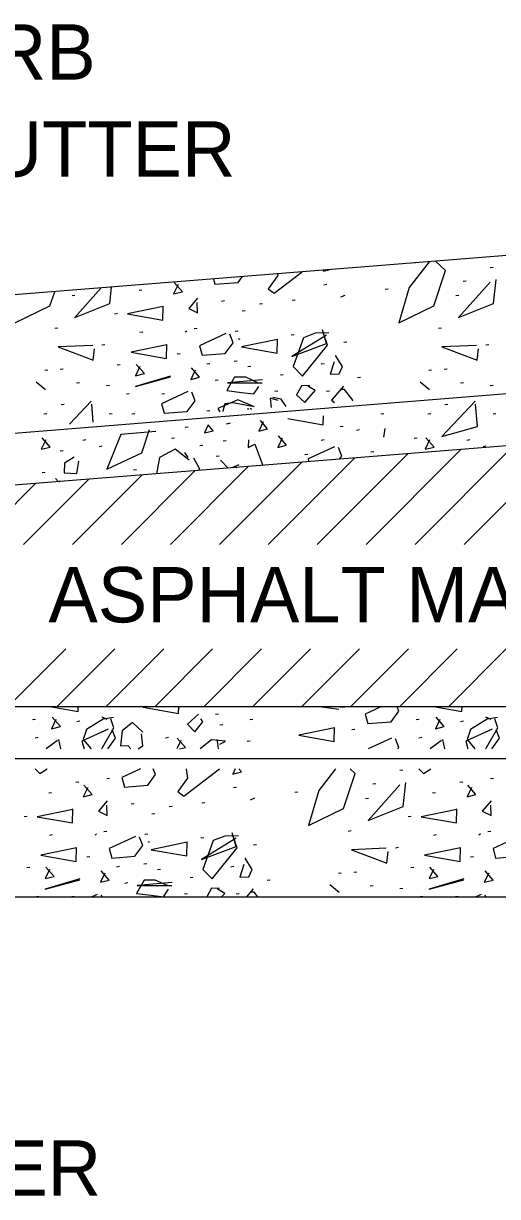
# Model space of a CAD drawing. Extents: x 997.6 to 1036.8, y 998.9 to 1022.6.
# Drawn here: x 1017.927 to 1019.639, y 1012.282 to 1016.518 of the extents above; entities that cross this region are included whole.
import ezdxf

# ---------------------------------------------------------------- set-up
doc = ezdxf.new("R2010")
doc.units = 0
doc.layers.add('Level 1', color=7, linetype='Continuous')

msp = doc.modelspace()

# ---------------------------------------------------------------- linework, layer by layer
at = {"layer": 'Level 1'}
for p, q in [((1023.7772, 1016.0087), (1015.7188, 1015.3641)), ((1023.7772, 1015.5088), (1015.7188, 1014.8641)), ((1023.7772, 1015.3212), (1015.7188, 1014.6766)), ((1019.5181, 1014.6372), (1019.8913, 1015.0103)), ((1018.9878, 1014.6372), (1019.3148, 1014.9642)), ((1019.1644, 1014.6372), (1019.5068, 1014.9796)), ((1019.3413, 1014.6372), (1019.699, 1014.9949)), ((1018.4574, 1014.6372), (1018.7383, 1014.9181)), ((1018.6343, 1014.6372), (1018.9305, 1014.9334)), ((1018.8109, 1014.6372), (1019.1226, 1014.9488)), ((1018.1039, 1014.6372), (1018.3541, 1014.8873)), ((1018.2806, 1014.6372), (1018.5461, 1014.9027)), ((1017.7503, 1014.6372), (1017.9697, 1014.8566)), ((1017.9271, 1014.6372), (1018.1619, 1014.872)), ((1017.8718, 1014.0516), (1018.0797, 1014.2594)), ((1018.0487, 1014.0516), (1018.2565, 1014.2594)), ((1018.2253, 1014.0516), (1018.4332, 1014.2594)), ((1018.4022, 1014.0516), (1018.61, 1014.2594)), ((1018.5788, 1014.0516), (1018.7867, 1014.2594)), ((1018.7557, 1014.0516), (1018.9635, 1014.2594)), ((1018.9325, 1014.0516), (1019.1403, 1014.2594)), ((1019.1092, 1014.0516), (1019.317, 1014.2594)), ((1019.286, 1014.0516), (1019.4938, 1014.2594)), ((1019.4628, 1014.0516), (1019.6707, 1014.2594)), ((1015.7188, 1014.0516), (1023.7772, 1014.0516)), ((1015.7188, 1013.8641), (1023.7772, 1013.8641)), ((1015.7188, 1013.3641), (1023.7772, 1013.3641))]:
    msp.add_line(p, q, dxfattribs=at)
for points in [[(1019.3927, 1015.6579), (1019.3197, 1015.5643)], [(1019.3422, 1015.6538), (1019.3315, 1015.6524)], [(1019.4517, 1015.6257), (1019.4157, 1015.659)], [(1019.6236, 1015.6373), (1019.6129, 1015.636)], [(1018.6126, 1015.5955), (1018.6177, 1015.5766)], [(1018.7017, 1015.5833), (1018.7167, 1015.6038)], [(1018.8453, 1015.6083), (1018.8106, 1015.5603)], [(1018.8319, 1015.5443), (1018.9335, 1015.6212)], [(1018.8446, 1015.6141), (1018.8453, 1015.6083)], [(1019.0088, 1015.6236), (1019.0304, 1015.6289)], [(1019.0107, 1015.6273), (1019.0088, 1015.6236)], [(1019.409, 1015.4989), (1019.4517, 1015.6257)], [(1019.613, 1015.5843), (1019.4983, 1015.4563), (1019.625, 1015.5069), (1019.6343, 1015.5937)], [(1018.2075, 1015.5631), (1018.1118, 1015.4563)], [(1018.2384, 1015.5069), (1018.2448, 1015.5661)], [(1018.3548, 1015.5555), (1018.3442, 1015.5542)], [(1018.4849, 1015.5751), (1018.4689, 1015.5418), (1018.5009, 1015.5498), (1018.4716, 1015.5831)], [(1018.6177, 1015.5766), (1018.7017, 1015.5833)], [(1018.8106, 1015.5603), (1018.8319, 1015.5443)], [(1019.0224, 1015.5752), (1019.0118, 1015.5738)], [(1019.244, 1015.5588), (1019.2333, 1015.5575)], [(1019.3197, 1015.5643), (1019.2823, 1015.4376)], [(1019.5254, 1015.5883), (1019.5148, 1015.5869)], [(1018.0224, 1015.4989), (1018.0396, 1015.5497)], [(1018.1127, 1015.5359), (1018.102, 1015.5346)], [(1018.5558, 1015.5269), (1018.5238, 1015.4896), (1018.5558, 1015.4736), (1018.5545, 1015.5109)], [(1018.6526, 1015.5163), (1018.6419, 1015.5149)], [(1018.9078, 1015.5195), (1018.8972, 1015.5182)], [(1019.0879, 1015.5363), (1019.0719, 1015.5296)], [(1019.4993, 1015.5359), (1019.4886, 1015.5346)], [(1017.8957, 1015.4376), (1018.0224, 1015.4989)], [(1018.1118, 1015.4563), (1018.2384, 1015.5069)], [(1018.2665, 1015.4704), (1018.2558, 1015.4691)], [(1018.4318, 1015.4963), (1018.3024, 1015.4696), (1018.4305, 1015.4469), (1018.4318, 1015.4976)], [(1018.7279, 1015.4803), (1018.7172, 1015.4789)], [(1018.7901, 1015.5064), (1018.7794, 1015.5051)], [(1019.2823, 1015.4376), (1019.409, 1015.4989)], [(1018.0505, 1015.4181), (1018.0398, 1015.4168)], [(1018.3581, 1015.4037), (1018.3474, 1015.4023)], [(1018.5172, 1015.4074), (1018.5118, 1015.4034)], [(1018.5544, 1015.4168), (1018.5438, 1015.4154)], [(1018.6572, 1015.3988), (1018.5625, 1015.3547), (1018.5718, 1015.32), (1018.6558, 1015.3267), (1018.6838, 1015.3653), (1018.6718, 1015.3961)], [(1018.7017, 1015.4069), (1018.691, 1015.4056)], [(1018.9046, 1015.3938), (1018.8939, 1015.3925)], [(1019.0213, 1015.3928), (1018.8959, 1015.3154), (1019.0213, 1015.3621), (1019.0066, 1015.4114)], [(1019.0293, 1015.4008), (1018.9799, 1015.3994), (1018.9386, 1015.3834), (1018.9013, 1015.2794), (1018.9346, 1015.2448), (1019.0253, 1015.3568), (1019.0093, 1015.4021)], [(1019.4371, 1015.4181), (1019.4264, 1015.4168)], [(1018.1771, 1015.3554), (1018.0518, 1015.3501), (1018.1784, 1015.3021), (1018.1838, 1015.3434)], [(1018.2207, 1015.3578), (1018.21, 1015.3565)], [(1018.4449, 1015.3575), (1018.3156, 1015.3308), (1018.4436, 1015.3082), (1018.4449, 1015.3588)], [(1018.7092, 1015.3768), (1018.7038, 1015.3794)], [(1018.8442, 1015.3772), (1018.7148, 1015.3505), (1018.8428, 1015.3278), (1018.8442, 1015.3785)], [(1019.0944, 1015.3677), (1019.0838, 1015.3663)], [(1019.5637, 1015.3554), (1019.4383, 1015.3501), (1019.565, 1015.3021), (1019.5703, 1015.3434)], [(1019.6073, 1015.3578), (1019.5966, 1015.3565)], [(1018.4923, 1015.3252), (1018.4816, 1015.3238)], [(1018.6984, 1015.299), (1018.6878, 1015.2977)], [(1019.0493, 1015.2968), (1019.0346, 1015.2514), (1019.0666, 1015.2528), (1019.0786, 1015.2794), (1019.0533, 1015.3194)], [(1018.0145, 1015.2663), (1018.0038, 1015.2649)], [(1018.0702, 1015.2695), (1018.0594, 1015.2682)], [(1018.2763, 1015.2858), (1018.2656, 1015.2845)], [(1018.3475, 1015.2793), (1018.3315, 1015.2459), (1018.3635, 1015.2539), (1018.3342, 1015.2873)], [(1018.5471, 1015.2662), (1018.5311, 1015.2328), (1018.5631, 1015.2408), (1018.5338, 1015.2742)], [(1018.6003, 1015.2892), (1018.5896, 1015.2878)], [(1018.7475, 1015.2793), (1018.7368, 1015.278)], [(1019.0126, 1015.2892), (1019.0019, 1015.2878)], [(1019.4011, 1015.2663), (1019.3904, 1015.2649)], [(1019.4568, 1015.2695), (1019.446, 1015.2682)], [(1018.0064, 1015.1954), (1017.9731, 1015.2234)], [(1018.129, 1015.2204), (1018.1183, 1015.2191)], [(1018.4572, 1015.2448), (1018.3318, 1015.2074), (1018.4572, 1015.2421)], [(1018.6298, 1015.2303), (1018.619, 1015.2289)], [(1018.7759, 1015.2194), (1018.7293, 1015.2408), (1018.6892, 1015.2408), (1018.6612, 1015.1928), (1018.7145, 1015.1861), (1018.7586, 1015.1808), (1018.7773, 1015.2074)], [(1018.7906, 1015.2314), (1018.6638, 1015.2208), (1018.7893, 1015.2208)], [(1018.8653, 1015.2498), (1018.8547, 1015.2485)], [(1019.1435, 1015.2401), (1019.1328, 1015.2388)], [(1019.393, 1015.1954), (1019.3597, 1015.2234)], [(1019.5156, 1015.2204), (1019.5049, 1015.2191)], [(1018.237, 1015.2106), (1018.2263, 1015.2093)], [(1018.309, 1015.1812), (1018.2983, 1015.1798)], [(1018.5198, 1015.1893), (1018.4251, 1015.1453), (1018.4344, 1015.1106), (1018.5184, 1015.1173), (1018.5464, 1015.1559), (1018.5344, 1015.1866)], [(1018.4367, 1015.1812), (1018.426, 1015.1798)], [(1018.8457, 1015.191), (1018.835, 1015.1897)], [(1018.9613, 1015.2101), (1018.9319, 1015.2114), (1018.9133, 1015.1768), (1018.9426, 1015.1501), (1018.9799, 1015.1928), (1018.9533, 1015.2088)], [(1019.0323, 1015.191), (1019.0216, 1015.1897)], [(1019.0826, 1015.2088), (1019.0399, 1015.1581), (1019.0498, 1015.15)], [(1019.114, 1015.1553), (1019.1159, 1015.1581), (1019.0866, 1015.1968), (1019.0719, 1015.1968)], [(1019.6236, 1015.2106), (1019.6129, 1015.2093)], [(1018.0734, 1015.1419), (1018.0628, 1015.1406)], [(1018.1718, 1015.1541), (1018.0934, 1015.0713)], [(1018.1785, 1015.0783), (1018.1731, 1015.1434)], [(1018.7613, 1015.1341), (1018.7012, 1015.1594), (1018.6292, 1015.1274), (1018.6358, 1015.1159)], [(1018.7533, 1015.1354), (1018.6825, 1015.1488), (1018.6545, 1015.1448), (1018.6465, 1015.1181), (1018.6474, 1015.1169)], [(1018.7395, 1015.1245), (1018.7386, 1015.1288)], [(1018.7386, 1015.1244), (1018.7386, 1015.1288)], [(1018.7453, 1015.1288), (1018.7498, 1015.1253)], [(1018.8466, 1015.1568), (1018.8173, 1015.1648), (1018.8209, 1015.1312)], [(1018.876, 1015.1357), (1018.8573, 1015.1621), (1018.8279, 1015.1674)], [(1019.5583, 1015.1541), (1019.4383, 1015.0273), (1019.5663, 1015.0634), (1019.5597, 1015.1434)], [(1019.46, 1015.1419), (1019.4493, 1015.1406)], [(1018.0113, 1015.1092), (1018.0006, 1015.1078)], [(1018.2468, 1015.1092), (1018.2362, 1015.1078)], [(1018.3287, 1015.1092), (1018.318, 1015.1078)], [(1018.6003, 1015.119), (1018.5896, 1015.1177)], [(1018.8817, 1015.0919), (1018.8818, 1015.0918), (1019.0097, 1015.0693), (1019.0105, 1015.1019)], [(1019.2286, 1015.1092), (1019.2179, 1015.1078)], [(1019.3978, 1015.1092), (1019.3872, 1015.1078)], [(1019.6334, 1015.1092), (1019.6228, 1015.1078)], [(1018.4052, 1015.0448), (1018.2784, 1015.034), (1018.2278, 1014.9087), (1018.3545, 1014.9673), (1018.3822, 1015.0526)], [(1018.5218, 1015.0601), (1018.5111, 1015.0588)], [(1018.5943, 1015.0693), (1018.5802, 1015.0398), (1018.6122, 1015.0478), (1018.5933, 1015.0692)], [(1018.6601, 1015.0744), (1018.6612, 1015.0728), (1018.675, 1015.0756)], [(1018.7925, 1015.0796), (1018.7765, 1015.0463), (1018.8085, 1015.0543), (1018.7823, 1015.084)], [(1019.0813, 1015.0633), (1019.0707, 1015.062)], [(1019.1403, 1015.0503), (1019.1295, 1015.0489)], [(1019.228, 1015.0247), (1019.2333, 1015.0554)], [(1018.0072, 1015.0142), (1017.9912, 1014.9808), (1018.0232, 1014.9888), (1017.9938, 1015.0222)], [(1018.1519, 1015.0143), (1018.1413, 1015.0129)], [(1018.4727, 1015.0208), (1018.4619, 1015.0195)], [(1018.6592, 1015.011), (1018.6485, 1015.0097)], [(1018.7399, 1015.0153), (1018.7386, 1014.9873)], [(1018.8613, 1015.0207), (1018.8453, 1014.9873), (1018.8773, 1014.9953), (1018.8479, 1015.0287)], [(1019.0126, 1015.0143), (1019.0019, 1015.0129)], [(1019.3488, 1015.0208), (1019.3381, 1015.0195)], [(1019.3938, 1015.0142), (1019.3778, 1014.9808), (1019.4098, 1014.9888), (1019.3804, 1015.0222)], [(1019.5385, 1015.0143), (1019.5278, 1015.0129)], [(1018.0702, 1014.975), (1018.0594, 1014.9737)], [(1018.2108, 1014.9913), (1018.2002, 1014.99)], [(1018.4745, 1014.9807), (1018.4185, 1014.9513)], [(1018.5252, 1014.9407), (1018.4745, 1014.9807)], [(1018.5078, 1014.9687), (1018.5198, 1014.9513)], [(1018.5741, 1014.9946), (1018.5634, 1014.9933)], [(1018.7386, 1014.9873), (1018.7626, 1014.9993)], [(1018.7626, 1014.9993), (1018.7913, 1014.9224)], [(1018.9537, 1014.9619), (1018.943, 1014.9606)], [(1019.0498, 1014.9897), (1018.9552, 1014.9457)], [(1019.0765, 1014.9563), (1019.0645, 1014.987)], [(1019.1926, 1014.9718), (1019.1819, 1014.9704)], [(1019.5974, 1014.9913), (1019.5868, 1014.99)], [(1018.1104, 1014.9527), (1018.0744, 1014.93), (1018.0731, 1014.8953), (1018.1198, 1014.8927), (1018.1264, 1014.938)], [(1018.4185, 1014.9513), (1018.4069, 1014.8917)], [(1018.5638, 1014.9087), (1018.5425, 1014.9487)], [(1018.633, 1014.9553), (1018.6223, 1014.954)], [(1018.6655, 1014.9123), (1018.6385, 1014.9407)], [(1018.7052, 1014.9247), (1018.6788, 1014.9134)], [(1018.6945, 1014.9153), (1018.696, 1014.9148)], [(1018.9552, 1014.9457), (1018.9579, 1014.9358)], [(1019.0679, 1014.9445), (1019.0765, 1014.9563)], [(1018.0047, 1014.8964), (1017.994, 1014.8951)], [(1018.0532, 1014.8633), (1018.0429, 1014.8749)], [(1018.3352, 1014.9063), (1018.3245, 1014.9049)], [(1018.559, 1014.9038), (1018.5638, 1014.9087)], [(1018.0563, 1014.8669), (1018.0546, 1014.8635)], [(1018.0217, 1014.0516), (1018.1238, 1014.0335)], [(1018.1238, 1014.0335), (1018.1243, 1014.0516)], [(1018.3683, 1014.0516), (1018.359, 1014.0497)], [(1018.359, 1014.0497), (1018.487, 1014.027)], [(1018.487, 1014.027), (1018.4877, 1014.0516)], [(1018.9956, 1014.0516), (1019.0653, 1014.0418)], [(1019.0867, 1014.0484), (1019.0371, 1014.0516)], [(1019.2198, 1014.0516), (1019.1613, 1014.0244)], [(1019.2547, 1013.9964), (1019.2827, 1014.0351)], [(1019.2827, 1014.0351), (1019.2763, 1014.0516)], [(1019.4083, 1014.0516), (1019.5103, 1014.0335)], [(1019.5103, 1014.0335), (1019.5108, 1014.0516)], [(1017.9696, 1014.0047), (1017.9589, 1014.0033)], [(1018.044, 1014.0046), (1018.028, 1013.9713), (1018.0601, 1013.9793), (1018.0307, 1014.0126)], [(1018.1299, 1013.9982), (1018.1193, 1013.9968)], [(1018.2522, 1014.0124), (1018.2148, 1014.0058), (1018.1548, 1013.9684), (1018.1428, 1013.9324), (1018.1707, 1013.8985)], [(1018.2095, 1014.0138), (1018.2282, 1014.0058)], [(1018.2103, 1013.8985), (1018.2122, 1013.9031), (1018.2535, 1013.9751), (1018.2428, 1014.0071)], [(1018.3575, 1013.9591), (1018.3202, 1013.9938), (1018.2828, 1013.9644), (1018.2775, 1013.9098), (1018.3042, 1013.9111), (1018.3146, 1013.8985)], [(1018.5589, 1014.0244), (1018.5189, 1013.9884), (1018.5456, 1013.9604), (1018.5749, 1013.9964), (1018.5669, 1014.0071)], [(1018.6306, 1014.0243), (1018.6199, 1014.023)], [(1018.647, 1013.9851), (1018.6363, 1013.9838)], [(1018.755, 1014.0047), (1018.7443, 1014.0033)], [(1019.1613, 1014.0244), (1019.1707, 1013.9898)], [(1019.1707, 1013.9898), (1019.2547, 1013.9964)], [(1019.3562, 1014.0047), (1019.3455, 1014.0033)], [(1019.4306, 1014.0046), (1019.4146, 1013.9713), (1019.4467, 1013.9793), (1019.4173, 1014.0126)], [(1019.5165, 1013.9982), (1019.5058, 1013.9968)], [(1019.6388, 1014.0124), (1019.6014, 1014.0058), (1019.5414, 1013.9684), (1019.5294, 1013.9324), (1019.5573, 1013.8985)], [(1019.5961, 1014.0138), (1019.6148, 1014.0058)], [(1019.5968, 1013.8985), (1019.5988, 1013.9031), (1019.6401, 1013.9751), (1019.6294, 1014.0071)], [(1018.2327, 1013.9703), (1018.138, 1013.9263), (1018.1454, 1013.8985)], [(1018.2315, 1013.8985), (1018.2593, 1013.9369), (1018.2473, 1013.9676)], [(1018.3409, 1013.8985), (1018.3575, 1013.9098), (1018.3535, 1013.9524)], [(1019.0503, 1013.9749), (1018.9209, 1013.9482), (1019.049, 1013.9255), (1019.0503, 1013.9763)], [(1019.1238, 1013.9687), (1019.1132, 1013.9673)], [(1019.6193, 1013.9703), (1019.5246, 1013.9263), (1019.532, 1013.8985)], [(1019.6181, 1013.8985), (1019.6459, 1013.9369), (1019.6339, 1013.9676)], [(1017.9794, 1013.9393), (1017.9688, 1013.9379)], [(1018.0495, 1013.9284), (1018.009, 1013.8985)], [(1018.062, 1013.8985), (1018.0548, 1013.9324)], [(1018.4507, 1013.9393), (1018.44, 1013.9379)], [(1018.4957, 1013.9293), (1018.4808, 1013.8985)], [(1018.4897, 1013.8985), (1018.5117, 1013.904), (1018.4823, 1013.9373)], [(1018.6563, 1013.9271), (1018.6056, 1013.9311), (1018.5653, 1013.8985)], [(1018.6315, 1013.8985), (1018.6283, 1013.9178), (1018.6269, 1013.9324)], [(1018.6363, 1013.9151), (1018.6549, 1013.9258)], [(1018.7452, 1013.9262), (1018.7345, 1013.9248)], [(1019.256, 1013.9376), (1019.172, 1013.8985)], [(1019.2785, 1013.8985), (1019.2827, 1013.9042), (1019.2707, 1013.9349)], [(1019.366, 1013.9393), (1019.3553, 1013.9379)], [(1019.4361, 1013.9284), (1019.3956, 1013.8985)], [(1019.4486, 1013.8985), (1019.4414, 1013.9324)], [(1017.9687, 1013.8265), (1017.9854, 1013.8098), (1018.0118, 1013.8265)], [(1018.3489, 1013.8265), (1018.282, 1013.7953), (1018.2913, 1013.7607), (1018.3753, 1013.7673), (1018.4033, 1013.806), (1018.3953, 1013.8265)], [(1018.5153, 1013.8265), (1018.5149, 1013.8258), (1018.5189, 1013.7924), (1018.4843, 1013.7443), (1018.5056, 1013.7283), (1018.6351, 1013.8265)], [(1018.6915, 1013.8265), (1018.6825, 1013.8077), (1018.7145, 1013.8157), (1018.7049, 1013.8265)], [(1019.0542, 1013.8265), (1018.9933, 1013.7483), (1018.9559, 1013.6217), (1019.0827, 1013.683), (1019.1253, 1013.8098), (1019.1072, 1013.8265)], [(1019.2973, 1013.8214), (1019.2866, 1013.8201)], [(1019.3553, 1013.8265), (1019.372, 1013.8098), (1019.3983, 1013.8265)], [(1018.1267, 1013.7789), (1018.116, 1013.7776)], [(1018.2379, 1013.792), (1018.2273, 1013.7907)], [(1019.2867, 1013.7684), (1019.172, 1013.6403), (1019.2987, 1013.691), (1019.308, 1013.7778)], [(1019.1991, 1013.7723), (1019.1884, 1013.771)], [(1019.5133, 1013.7789), (1019.5026, 1013.7776)], [(1019.6245, 1013.792), (1019.6138, 1013.7907)], [(1018.0285, 1013.7396), (1018.0178, 1013.7383)], [(1018.1586, 1013.7592), (1018.1426, 1013.7258), (1018.1746, 1013.7338), (1018.1453, 1013.7672)], [(1018.6961, 1013.7593), (1018.6854, 1013.7579)], [(1018.9177, 1013.7429), (1018.907, 1013.7416)], [(1019.4151, 1013.7396), (1019.4044, 1013.7383)], [(1019.5452, 1013.7592), (1019.5292, 1013.7258), (1019.5612, 1013.7338), (1019.5318, 1013.7672)], [(1018.2295, 1013.711), (1018.1975, 1013.6737), (1018.2295, 1013.6577), (1018.2282, 1013.695)], [(1018.3263, 1013.7003), (1018.3156, 1013.699)], [(1018.4638, 1013.6905), (1018.4531, 1013.6892)], [(1018.5815, 1013.7036), (1018.5708, 1013.7023)], [(1018.7616, 1013.7203), (1018.7456, 1013.7137)], [(1019.1729, 1013.72), (1019.1623, 1013.7187)], [(1019.6161, 1013.711), (1019.5841, 1013.6737), (1019.6161, 1013.6577), (1019.6148, 1013.695)], [(1017.9402, 1013.6545), (1017.9295, 1013.6532)], [(1018.1055, 1013.6803), (1017.9761, 1013.6537), (1018.1042, 1013.631), (1018.1055, 1013.6817)], [(1018.4016, 1013.6643), (1018.3908, 1013.663)], [(1019.3268, 1013.6545), (1019.3161, 1013.6532)], [(1019.4921, 1013.6803), (1019.3627, 1013.6537), (1019.4908, 1013.631), (1019.4921, 1013.6817)], [(1019.1108, 1013.6022), (1019.1001, 1013.6008)], [(1018.0318, 1013.5878), (1018.0211, 1013.5864)], [(1018.1908, 1013.5915), (1018.1855, 1013.5875)], [(1018.2281, 1013.6008), (1018.2174, 1013.5995)], [(1018.3308, 1013.5828), (1018.2362, 1013.5388), (1018.2455, 1013.5041), (1018.3295, 1013.5108), (1018.3575, 1013.5494), (1018.3455, 1013.5802)], [(1018.3753, 1013.591), (1018.3647, 1013.5897)], [(1018.3828, 1013.5608), (1018.3775, 1013.5635)], [(1018.5178, 1013.5613), (1018.3884, 1013.5346), (1018.5165, 1013.5119), (1018.5178, 1013.5626)], [(1018.5783, 1013.5779), (1018.5676, 1013.5766)], [(1018.6949, 1013.5768), (1018.5696, 1013.4995), (1018.6949, 1013.5462), (1018.6803, 1013.5955)], [(1018.7029, 1013.5848), (1018.6536, 1013.5835), (1018.6123, 1013.5675), (1018.5749, 1013.4635), (1018.6083, 1013.4288), (1018.6989, 1013.5408), (1018.6829, 1013.5862)], [(1019.4183, 1013.5878), (1019.4077, 1013.5864)], [(1019.5774, 1013.5915), (1019.5721, 1013.5875)], [(1019.6147, 1013.6008), (1019.604, 1013.5995)], [(1019.7174, 1013.5828), (1019.6228, 1013.5388), (1019.6321, 1013.5041), (1019.7161, 1013.5108), (1019.7441, 1013.5494), (1019.7321, 1013.5802)], [(1018.1186, 1013.5416), (1017.9893, 1013.5149), (1018.1173, 1013.4923), (1018.1186, 1013.5429)], [(1018.7681, 1013.5518), (1018.7574, 1013.5504)], [(1019.2373, 1013.5395), (1019.112, 1013.5342), (1019.2387, 1013.4862), (1019.244, 1013.5275)], [(1019.2809, 1013.5419), (1019.2703, 1013.5406)], [(1019.5052, 1013.5416), (1019.3758, 1013.5149), (1019.5038, 1013.4923), (1019.5052, 1013.5429)], [(1018.1659, 1013.5093), (1018.1553, 1013.5079)], [(1018.3721, 1013.4831), (1018.3614, 1013.4818)], [(1018.7229, 1013.4808), (1018.7083, 1013.4355), (1018.7403, 1013.4368), (1018.7523, 1013.4635), (1018.7269, 1013.5035)], [(1019.5525, 1013.5093), (1019.5418, 1013.5079)], [(1017.9499, 1013.4699), (1017.9393, 1013.4686)], [(1018.0212, 1013.4633), (1018.0052, 1013.43), (1018.0372, 1013.438), (1018.0078, 1013.4713)], [(1018.2208, 1013.4503), (1018.2048, 1013.4169), (1018.2368, 1013.4249), (1018.2074, 1013.4583)], [(1018.2739, 1013.4733), (1018.2633, 1013.4719)], [(1018.4212, 1013.4634), (1018.4105, 1013.4621)], [(1018.539, 1013.4339), (1018.5283, 1013.4326)], [(1018.6863, 1013.4733), (1018.6756, 1013.4719)], [(1019.0748, 1013.4503), (1019.0641, 1013.449)], [(1019.1304, 1013.4536), (1019.1197, 1013.4523)], [(1019.3365, 1013.4699), (1019.3258, 1013.4686)], [(1019.4078, 1013.4633), (1019.3918, 1013.43), (1019.4238, 1013.438), (1019.3944, 1013.4713)], [(1019.6073, 1013.4503), (1019.5913, 1013.4169), (1019.6233, 1013.4249), (1019.594, 1013.4583)], [(1018.1308, 1013.4288), (1018.0055, 1013.3915), (1018.1308, 1013.4262)], [(1018.3034, 1013.4143), (1018.2927, 1013.413)], [(1018.4496, 1013.4035), (1018.4029, 1013.4248), (1018.3628, 1013.4248), (1018.3348, 1013.3768), (1018.3882, 1013.3702), (1018.4323, 1013.3648), (1018.4509, 1013.3915)], [(1018.4643, 1013.4155), (1018.3375, 1013.4048), (1018.4629, 1013.4048)], [(1018.6056, 1013.3955), (1018.5887, 1013.3641)], [(1018.6349, 1013.3942), (1018.6056, 1013.3955)], [(1018.6536, 1013.3768), (1018.6269, 1013.3928)], [(1018.7563, 1013.3928), (1018.7321, 1013.3641)], [(1018.8172, 1013.4242), (1018.8065, 1013.4228)], [(1019.0667, 1013.3795), (1019.0333, 1013.4075)], [(1019.1893, 1013.4045), (1019.1786, 1013.4032)], [(1019.2973, 1013.3947), (1019.2866, 1013.3933)], [(1019.5174, 1013.4288), (1019.3921, 1013.3915), (1019.5174, 1013.4262)], [(1017.9827, 1013.3653), (1017.9733, 1013.3641)], [(1018.1103, 1013.3653), (1018.101, 1013.3641)], [(1018.1934, 1013.3733), (1018.1736, 1013.3641)], [(1018.2107, 1013.3641), (1018.2081, 1013.3707)], [(1018.5193, 1013.3751), (1018.5087, 1013.3738)], [(1018.6425, 1013.3641), (1018.6536, 1013.3768)], [(1018.7059, 1013.3751), (1018.6953, 1013.3738)], [(1018.7603, 1013.3808), (1018.7456, 1013.3808)], [(1018.773, 1013.3641), (1018.7603, 1013.3808)], [(1019.3693, 1013.3653), (1019.3599, 1013.3641)], [(1019.4969, 1013.3653), (1019.4876, 1013.3641)], [(1019.58, 1013.3733), (1019.5602, 1013.3641)], [(1019.5973, 1013.3641), (1019.5947, 1013.3707)]]:
    msp.add_lwpolyline(points, dxfattribs=at)

# ---------------------------------------------------------------- texts
for s, p in [('LIP CURB', (1016.954, 1016.3154)), ('AND GUTTER', (1016.954, 1015.9654)), ('ASPHALT MATERIAL', (1018.0168, 1014.3554)), ('AND GUTTER', (1016.4689, 1012.2848))]:
    msp.add_text(s, height=0.2, dxfattribs=at).set_placement(p)

doc.saveas('drawing.dxf')
